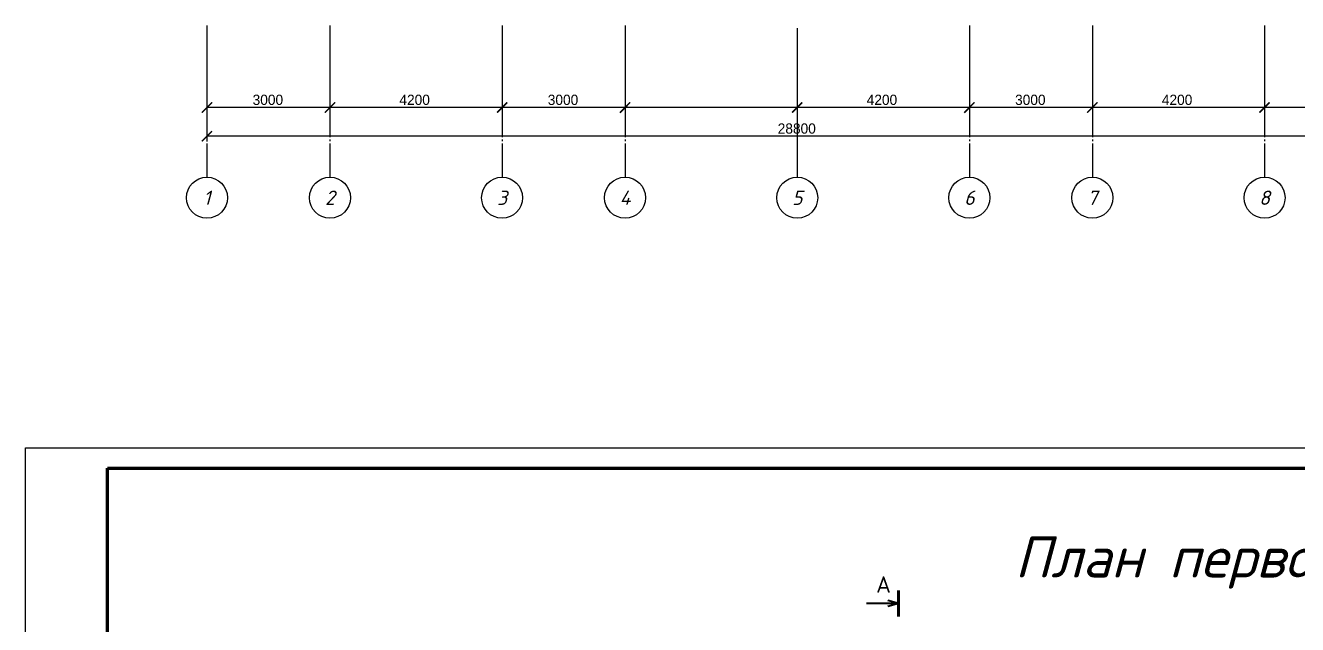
# Model space of a CAD drawing. Header units: millimetres. Extents: x -710977 to 10671, y -929782 to 89628.
# Drawn here: x 846.5 to 1156.9, y 4819.7 to 4965.7 of the extents above; entities that cross this region are included whole.
import ezdxf
from ezdxf.enums import TextEntityAlignment as Align

# ---------------------------------------------------------------- set-up
doc = ezdxf.new("R2010")
doc.units = ezdxf.units.MM
doc.header["$LTSCALE"] = 0.4
doc.linetypes.add('ГОСТ 2.303 5', pattern=[24, 20, -1.5, 1, -1.5])
doc.layers.add('А1', color=7, linetype='Continuous')
doc.layers.add('оси', color=255, linetype='Continuous')
doc.layers.add('оборудование', color=255, linetype='Continuous', lineweight=60)
doc.layers.add('основной', color=7, linetype='Continuous', lineweight=60)
doc.styles.add('Zhenka', font='isocpeur.ttf', dxfattribs={"height": 400})
doc.styles.add('ГОСТ 2.304', font='isocpeui.ttf')
doc.styles.add('текстовый', font='isocpeui.ttf', dxfattribs={"height": 5})

msp = doc.modelspace()

# ---------------------------------------------------------------- linework, layer by layer
at = {"lineweight": 25}
for p, q in [((890.826, 4965.104), (890.826, 4937.479)), ((890.826, 4965.104), (890.826, 4944.479)), ((920.826, 4965.104), (920.826, 4944.479)), ((920.826, 4965.104), (920.826, 4944.479)), ((962.826, 4965.104), (962.826, 4944.479)), ((962.826, 4965.104), (962.826, 4944.479)), ((992.826, 4965.104), (992.826, 4944.479)), ((992.826, 4965.104), (992.826, 4944.479)), ((1034.826, 4965.104), (1034.826, 4933.729)), ((1076.826, 4965.104), (1076.826, 4944.479)), ((1076.826, 4965.104), (1076.826, 4944.479)), ((1106.826, 4965.104), (1106.826, 4944.479)), ((1106.826, 4965.104), (1106.826, 4944.479)), ((1148.826, 4965.104), (1148.826, 4944.479)), ((1148.826, 4965.104), (1148.826, 4944.479)), ((920.826, 4945.729), (890.826, 4945.729)), ((962.826, 4945.729), (920.826, 4945.729)), ((992.826, 4945.729), (962.826, 4945.729)), ((1034.826, 4945.729), (992.826, 4945.729)), ((1076.826, 4945.729), (1034.826, 4945.729)), ((1106.826, 4945.729), (1076.826, 4945.729)), ((1148.826, 4945.729), (1106.826, 4945.729)), ((1178.826, 4945.729), (1148.826, 4945.729)), ((1178.826, 4938.729), (890.826, 4938.729))]:
    msp.add_line(p, q, dxfattribs=at)
at = {"color": 7, "lineweight": 35}
for q in [(1051.72, 4824.826), (1056.922, 4825.58), (1056.922, 4824.072)]:
    msp.add_line((1059.547, 4824.826), q, dxfattribs=at)
at = {"color": 0, "linetype": 'ByBlock', "const_width": 0.375}
for points in [[(892.076, 4946.979), (889.576, 4944.479)], [(919.576, 4944.479), (922.076, 4946.979)], [(922.076, 4946.979), (919.576, 4944.479)], [(961.576, 4944.479), (964.076, 4946.979)], [(964.076, 4946.979), (961.576, 4944.479)], [(991.576, 4944.479), (994.076, 4946.979)], [(994.076, 4946.979), (991.576, 4944.479)], [(1033.576, 4944.479), (1036.076, 4946.979)], [(1036.076, 4946.979), (1033.576, 4944.479)], [(1075.576, 4944.479), (1078.076, 4946.979)], [(1078.076, 4946.979), (1075.576, 4944.479)], [(1105.576, 4944.479), (1108.076, 4946.979)], [(1108.076, 4946.979), (1105.576, 4944.479)], [(1147.576, 4944.479), (1150.076, 4946.979)], [(1150.076, 4946.979), (1147.576, 4944.479)], [(892.076, 4939.979), (889.576, 4937.479)]]:
    msp.add_lwpolyline(points, dxfattribs=at)
at = {"layer": 'А1'}
for p, q in [((846.544, 4268.791), (846.544, 4862.791)), ((846.544, 4862.791), (1687.544, 4862.791))]:
    msp.add_line(p, q, dxfattribs=at)
at = {"layer": 'оборудование', "lineweight": 53}
msp.add_line((1059.547, 4828.014), (1059.547, 4821.638), dxfattribs=at)
at = {"layer": 'оси', "linetype": 'ГОСТ 2.303 5', "lineweight": 25}
for p, q in [((890.826, 4965.729), (890.826, 4933.729)), ((920.826, 4965.729), (920.826, 4933.729)), ((962.826, 4965.729), (962.826, 4933.729)), ((992.826, 4965.729), (992.826, 4933.729)), ((1076.826, 4965.729), (1076.826, 4933.729)), ((1106.826, 4965.729), (1106.826, 4933.729)), ((1148.826, 4965.729), (1148.826, 4933.729)), ((890.826, 4933.729), (890.826, 4928.729)), ((920.826, 4933.729), (920.826, 4928.729)), ((962.826, 4933.729), (962.826, 4928.729)), ((992.826, 4933.729), (992.826, 4928.729)), ((1034.826, 4933.729), (1034.826, 4928.729)), ((1076.826, 4933.729), (1076.826, 4928.729)), ((1106.826, 4933.729), (1106.826, 4928.729)), ((1148.826, 4933.729), (1148.826, 4928.729))]:
    msp.add_line(p, q, dxfattribs=at)
at = {"layer": 'оси', "linetype": 'Continuous', "lineweight": 25}
for centre in [(890.826, 4923.729), (920.826, 4923.729), (962.826, 4923.729), (992.826, 4923.729), (1034.826, 4923.729), (1076.826, 4923.729), (1106.826, 4923.729), (1148.826, 4923.729)]:
    msp.add_circle(centre, 5, dxfattribs=at)
at = {"layer": 'основной'}
for p, q in [((866.544, 4273.791), (866.544, 4857.791)), ((866.544, 4857.791), (1682.544, 4857.791))]:
    msp.add_line(p, q, dxfattribs=at)

# ---------------------------------------------------------------- texts
for s, p in [('3000', (901.967, 4946.354)), ('4200', (937.771, 4946.354)), ('3000', (973.967, 4946.354)), ('4200', (1051.771, 4946.354)), ('3000', (1087.967, 4946.354)), ('4200', (1123.771, 4946.354)), ('28800', (1030.061, 4939.354))]:
    msp.add_text(s, height=2.5).set_placement(p)
at = {"color": 7, "lineweight": 25, "insert": (1087.872, 4841.152), "char_height": 10, "attachment_point": 1, "style": 'текстовый'}
msp.add_mtext('{\\fISOCPEUR|b0|i1|c204|p34;План первого этажа}', dxfattribs=at)
at = {"color": 7, "lineweight": 25, "insert": (1054.076, 4831.44), "char_height": 4, "width": 7.953, "attachment_point": 1, "style": 'Zhenka'}
msp.add_mtext('А', dxfattribs=at)
at = {"layer": 'оси', "linetype": 'Continuous', "lineweight": 25, "style": 'ГОСТ 2.304'}
for s, p in [('1', (890.826, 4923.729)), ('2', (920.826, 4923.729)), ('3', (962.826, 4923.729)), ('4', (992.826, 4923.729)), ('5', (1034.826, 4923.729)), ('6', (1076.826, 4923.729)), ('7', (1106.826, 4923.729)), ('8', (1148.826, 4923.729))]:
    msp.add_text(s, height=3.5, dxfattribs=at).set_placement(p, align=Align.MIDDLE_CENTER)

doc.saveas('drawing.dxf')
